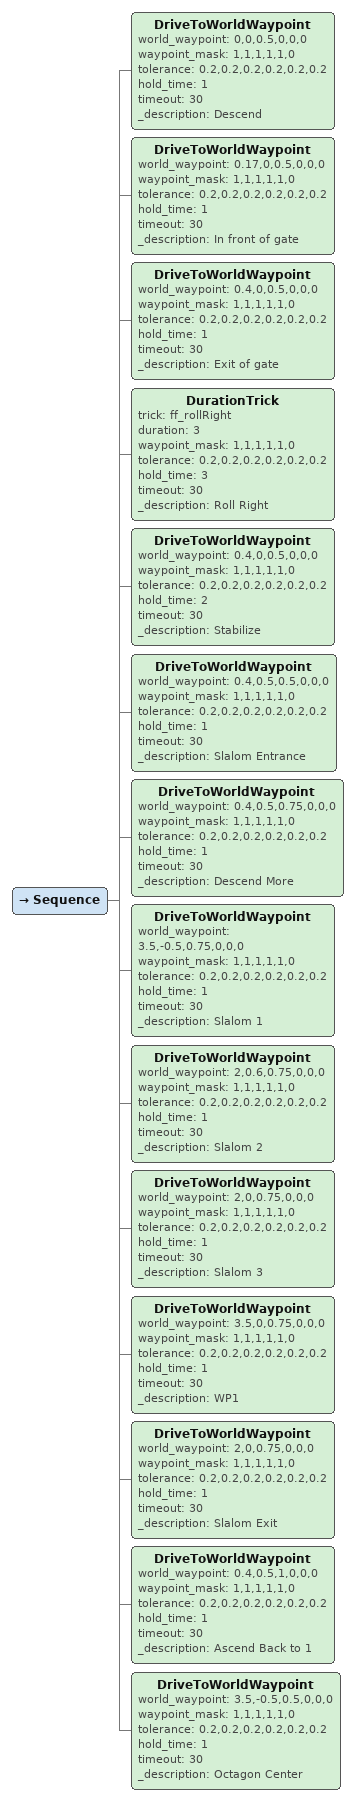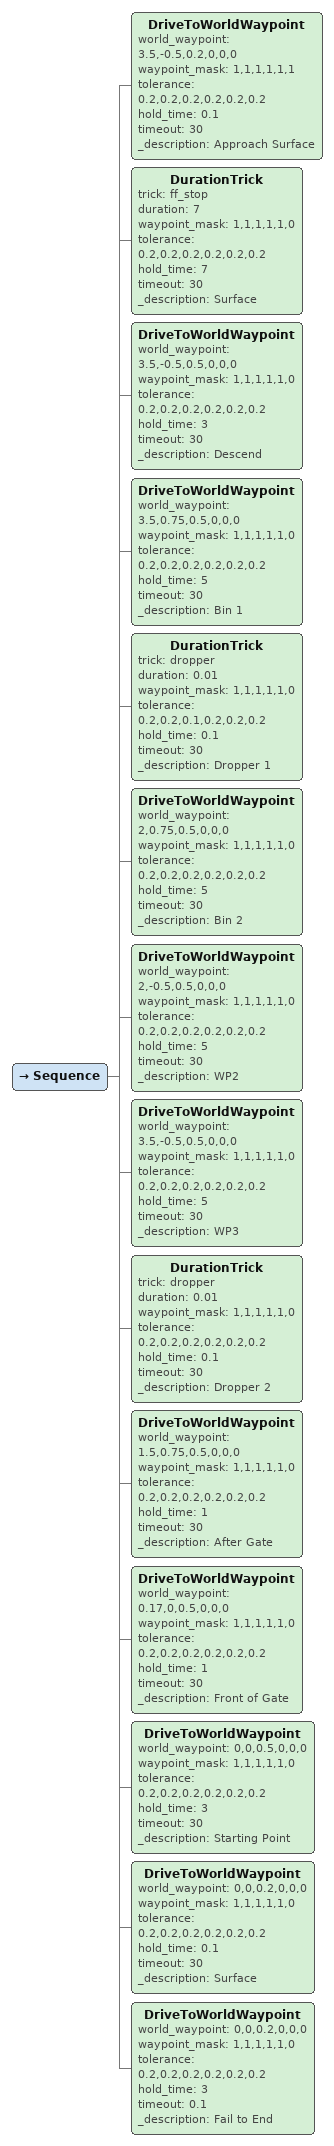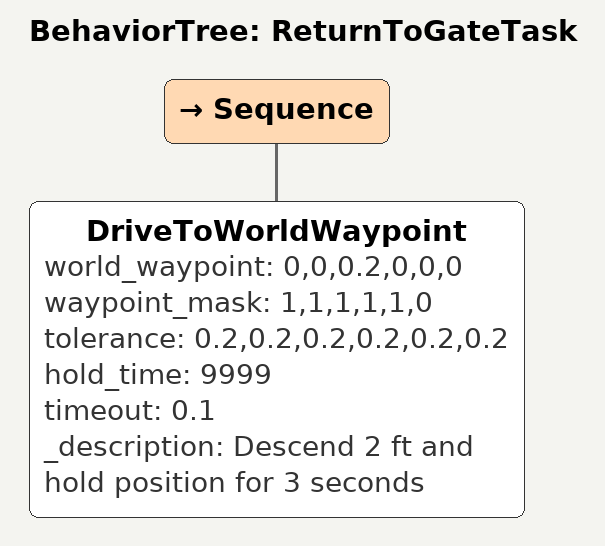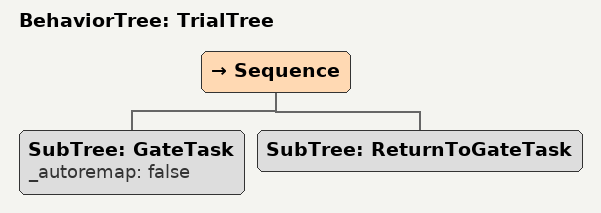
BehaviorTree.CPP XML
<Sequence>
  <DriveToWorldWaypoint world_waypoint="0,0,0.5,0,0,0" waypoint_mask="1,1,1,1,1,0" tolerance="0.2,0.2,0.2,0.2,0.2,0.2" hold_time="1" timeout="30" _description="Descend"/>
  <DriveToWorldWaypoint world_waypoint="0.17,0,0.5,0,0,0" waypoint_mask="1,1,1,1,1,0" tolerance="0.2,0.2,0.2,0.2,0.2,0.2" hold_time="1" timeout="30" _description="In front of gate"/>
  <DriveToWorldWaypoint world_waypoint="0.4,0,0.5,0,0,0" waypoint_mask="1,1,1,1,1,0" tolerance="0.2,0.2,0.2,0.2,0.2,0.2" hold_time="1" timeout="30" _description="Exit of gate"/>
  <DurationTrick trick="ff_rollRight" duration="3" waypoint_mask="1,1,1,1,1,0" tolerance="0.2,0.2,0.2,0.2,0.2,0.2" hold_time="3" timeout="30" _description="Roll Right"/>
  <DriveToWorldWaypoint world_waypoint="0.4,0,0.5,0,0,0" waypoint_mask="1,1,1,1,1,0" tolerance="0.2,0.2,0.2,0.2,0.2,0.2" hold_time="2" timeout="30" _description="Stabilize"/>
  <DriveToWorldWaypoint world_waypoint="0.4,0.5,0.5,0,0,0" waypoint_mask="1,1,1,1,1,0" tolerance="0.2,0.2,0.2,0.2,0.2,0.2" hold_time="1" timeout="30" _description="Slalom Entrance"/>
  <DriveToWorldWaypoint world_waypoint="0.4,0.5,0.75,0,0,0" waypoint_mask="1,1,1,1,1,0" tolerance="0.2,0.2,0.2,0.2,0.2,0.2" hold_time="1" timeout="30" _description="Descend More"/>
  <DriveToWorldWaypoint world_waypoint="3.5,-0.5,0.75,0,0,0" waypoint_mask="1,1,1,1,1,0" tolerance="0.2,0.2,0.2,0.2,0.2,0.2" hold_time="1" timeout="30" _description="Slalom 1"/>
  <DriveToWorldWaypoint world_waypoint="2,0.6,0.75,0,0,0" waypoint_mask="1,1,1,1,1,0" tolerance="0.2,0.2,0.2,0.2,0.2,0.2" hold_time="1" timeout="30" _description="Slalom 2"/>
  <DriveToWorldWaypoint world_waypoint="2,0,0.75,0,0,0" waypoint_mask="1,1,1,1,1,0" tolerance="0.2,0.2,0.2,0.2,0.2,0.2" hold_time="1" timeout="30" _description="Slalom 3"/>
  <DriveToWorldWaypoint world_waypoint="3.5,0,0.75,0,0,0" waypoint_mask="1,1,1,1,1,0" tolerance="0.2,0.2,0.2,0.2,0.2,0.2" hold_time="1" timeout="30" _description="WP1"/>
  <DriveToWorldWaypoint world_waypoint="2,0,0.75,0,0,0" waypoint_mask="1,1,1,1,1,0" tolerance="0.2,0.2,0.2,0.2,0.2,0.2" hold_time="1" timeout="30" _description="Slalom Exit"/>
  <DriveToWorldWaypoint world_waypoint="0.4,0.5,1,0,0,0" waypoint_mask="1,1,1,1,1,0" tolerance="0.2,0.2,0.2,0.2,0.2,0.2" hold_time="1" timeout="30" _description="Ascend Back to 1"/>
  <DriveToWorldWaypoint world_waypoint="3.5,-0.5,0.5,0,0,0" waypoint_mask="1,1,1,1,1,0" tolerance="0.2,0.2,0.2,0.2,0.2,0.2" hold_time="1" timeout="30" _description="Octagon Center"/>
</Sequence>

<Sequence>
  <DriveToWorldWaypoint world_waypoint="3.5,-0.5,0.2,0,0,0" waypoint_mask="1,1,1,1,1,1" tolerance="0.2,0.2,0.2,0.2,0.2,0.2" hold_time="0.1" timeout="30" _description="Approach Surface"/>
  <DurationTrick trick="ff_stop" duration="7" waypoint_mask="1,1,1,1,1,0" tolerance="0.2,0.2,0.2,0.2,0.2,0.2" hold_time="7" timeout="30" _description="Surface"/>
  <DriveToWorldWaypoint world_waypoint="3.5,-0.5,0.5,0,0,0" waypoint_mask="1,1,1,1,1,0" tolerance="0.2,0.2,0.2,0.2,0.2,0.2" hold_time="3" timeout="30" _description="Descend"/>
  <DriveToWorldWaypoint world_waypoint="3.5,0.75,0.5,0,0,0" waypoint_mask="1,1,1,1,1,0" tolerance="0.2,0.2,0.2,0.2,0.2,0.2" hold_time="5" timeout="30" _description="Bin 1"/>
  <DurationTrick trick="dropper" duration="0.01" waypoint_mask="1,1,1,1,1,0" tolerance="0.2,0.2,0.1,0.2,0.2,0.2" hold_time="0.1" timeout="30" _description="Dropper 1"/>
  <DriveToWorldWaypoint world_waypoint="2,0.75,0.5,0,0,0" waypoint_mask="1,1,1,1,1,0" tolerance="0.2,0.2,0.2,0.2,0.2,0.2" hold_time="5" timeout="30" _description="Bin 2"/>
  <DriveToWorldWaypoint world_waypoint="2,-0.5,0.5,0,0,0" waypoint_mask="1,1,1,1,1,0" tolerance="0.2,0.2,0.2,0.2,0.2,0.2" hold_time="5" timeout="30" _description="WP2"/>
  <DriveToWorldWaypoint world_waypoint="3.5,-0.5,0.5,0,0,0" waypoint_mask="1,1,1,1,1,0" tolerance="0.2,0.2,0.2,0.2,0.2,0.2" hold_time="5" timeout="30" _description="WP3"/>
  <DurationTrick trick="dropper" duration="0.01" waypoint_mask="1,1,1,1,1,0" tolerance="0.2,0.2,0.2,0.2,0.2,0.2" hold_time="0.1" timeout="30" _description="Dropper 2"/>
  <DriveToWorldWaypoint world_waypoint="1.5,0.75,0.5,0,0,0" waypoint_mask="1,1,1,1,1,0" tolerance="0.2,0.2,0.2,0.2,0.2,0.2" hold_time="1" timeout="30" _description="After Gate"/>
  <DriveToWorldWaypoint world_waypoint="0.17,0,0.5,0,0,0" waypoint_mask="1,1,1,1,1,0" tolerance="0.2,0.2,0.2,0.2,0.2,0.2" hold_time="1" timeout="30" _description="Front of Gate"/>
  <DriveToWorldWaypoint world_waypoint="0,0,0.5,0,0,0" waypoint_mask="1,1,1,1,1,0" tolerance="0.2,0.2,0.2,0.2,0.2,0.2" hold_time="3" timeout="30" _description="Starting Point"/>
  <DriveToWorldWaypoint world_waypoint="0,0,0.2,0,0,0" waypoint_mask="1,1,1,1,1,0" tolerance="0.2,0.2,0.2,0.2,0.2,0.2" hold_time="0.1" timeout="30" _description="Surface"/>
  <DriveToWorldWaypoint world_waypoint="0,0,0.2,0,0,0" waypoint_mask="1,1,1,1,1,0" tolerance="0.2,0.2,0.2,0.2,0.2,0.2" hold_time="3" timeout="0.1" _description="Fail to End"/>
</Sequence>

<BehaviorTree ID="ReturnToGateTask">
  <Sequence>
    <DriveToWorldWaypoint world_waypoint="0,0,0.2,0,0,0" waypoint_mask="1,1,1,1,1,0" tolerance="0.2,0.2,0.2,0.2,0.2,0.2" hold_time="9999" timeout="0.1" _description="Descend 2 ft and hold position for 3 seconds"/>
  </Sequence>
</BehaviorTree>

<BehaviorTree ID="TrialTree">
  <Sequence>
    <SubTree ID="GateTask" _autoremap="false"/>
    <SubTree ID="ReturnToGateTask"/>
  </Sequence>
</BehaviorTree>
